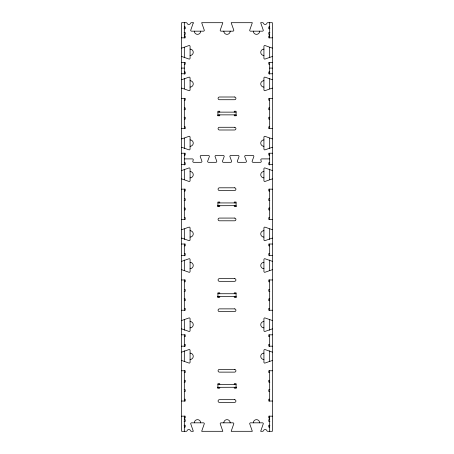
<?xml version="1.0" encoding="UTF-8"?>
<svg xmlns="http://www.w3.org/2000/svg" width="454" height="454" viewBox="0 0 454 454"><rect width="100%" height="100%" fill="white"/><g stroke="black" fill="none" stroke-linecap="round" stroke-linejoin="round"><path stroke-width="0.68" d="M219.736 387.262L219.736 388.17L217.92 388.17L217.92 387.092M219.736 296.462L219.736 297.37L217.92 297.37L217.92 296.292M219.736 205.662L219.736 206.57L217.92 206.57L217.92 205.492M217.92 205.719L236.08 205.662L236.08 206.57L234.264 206.57L234.264 205.662M219.736 114.862L219.736 115.77L217.92 115.77L217.92 114.862L236.08 114.862L236.08 115.77L234.264 115.77L234.264 114.862M217.92 296.519L236.08 296.462L236.08 297.37L234.264 297.37L234.264 296.462M217.92 387.319L236.08 387.262L236.08 388.17L234.264 388.17L234.264 387.262M236.08 387.489L236.08 387.035M184.324 26.939L185.232 26.939L185.232 28.755L184.097 28.755M269.676 26.939L268.768 26.939L268.768 28.755L269.903 28.755M184.097 32.535L185.232 32.535L185.232 34.351L184.324 34.351M269.903 32.535L268.768 32.535L268.768 34.351L269.676 34.351M184.324 36.019L185.232 36.019L185.232 37.835L181.6 37.835M269.676 36.019L268.768 36.019L268.768 37.835L272.4 37.835M181.6 62.425L185.232 62.425L185.232 64.241L184.324 64.241M272.4 62.425L268.768 62.425L268.768 64.241L269.676 64.241M181.6 68.1L184.324 68.1M269.676 68.1L272.4 68.1M184.324 71.959L185.232 71.959L185.232 73.775L181.6 73.775M269.676 71.959L268.768 71.959L268.768 73.775L272.4 73.775M181.6 98.365L185.232 98.365L185.232 100.181L184.324 100.181M272.4 98.365L268.768 98.365L268.768 100.181L269.676 100.181M184.324 107.899L185.232 107.899L185.232 109.715L184.154 109.715M269.676 107.899L268.768 107.899L268.768 109.715L269.846 109.715M217.92 112.138L236.08 112.138M184.154 117.285L185.232 117.285L185.232 119.101L184.324 119.101M269.846 117.285L268.768 117.285L268.768 119.101L269.676 119.101M184.324 126.819L185.232 126.819L185.232 128.635L181.6 128.635M269.676 126.819L268.768 126.819L268.768 128.635L272.4 128.635M181.6 153.225L185.232 153.225L185.232 155.041L184.324 155.041M272.4 153.225L268.768 153.225L268.768 155.041L269.676 155.041M184.324 158.9L192.365 158.9A0.908 0.908 0 0 1 193.217 160.12L192.837 161.153A0.908 0.908 0 0 0 193.705 162.322L201.048 162.322A0.908 0.908 0 0 0 201.917 161.153L200.254 156.647A0.908 0.908 0 0 1 201.122 155.478L208.46 155.478A0.908 0.908 0 0 1 209.334 156.647L207.665 161.153A0.908 0.908 0 0 0 208.534 162.322L215.877 162.322A0.908 0.908 0 0 0 216.745 161.153L215.083 156.647A0.908 0.908 0 0 1 215.951 155.478L223.294 155.478A0.908 0.908 0 0 1 224.162 156.647L222.5 161.153A0.908 0.908 0 0 0 223.368 162.322L230.706 162.322A0.908 0.908 0 0 0 231.58 161.153L229.911 156.647A0.908 0.908 0 0 1 230.785 155.478L238.123 155.478A0.908 0.908 0 0 1 238.991 156.647L237.328 161.153A0.908 0.908 0 0 0 238.197 162.322L245.54 162.322A0.908 0.908 0 0 0 246.409 161.153L244.746 156.647A0.908 0.908 0 0 1 245.614 155.478L252.952 155.478A0.908 0.908 0 0 1 253.826 156.647L252.157 161.153A0.908 0.908 0 0 0 253.031 162.322L260.369 162.322A0.908 0.908 0 0 0 261.237 161.153L260.857 160.12A0.908 0.908 0 0 1 261.708 158.9L269.676 158.9M184.324 162.759L185.232 162.759L185.232 164.575L181.6 164.575M269.676 162.759L268.768 162.759L268.768 164.575L272.4 164.575M181.6 189.165L185.232 189.165L185.232 190.981L184.324 190.981M272.4 189.165L268.768 189.165L268.768 190.981L269.676 190.981M184.324 198.699L185.232 198.699L185.232 200.515L184.154 200.515M269.676 198.699L268.768 198.699L268.768 200.515L269.846 200.515M217.92 202.938L236.08 202.938M184.154 208.085L185.232 208.085L185.232 209.901L184.324 209.901M269.846 208.085L268.768 208.085L268.768 209.901L269.676 209.901M184.324 217.619L185.232 217.619L185.232 219.435L181.6 219.435M269.676 217.619L268.768 217.619L268.768 219.435L272.4 219.435M181.6 244.025L185.232 244.025L185.232 245.841L184.324 245.841M272.4 244.025L268.768 244.025L268.768 245.841L269.676 245.841M184.324 253.559L185.232 253.559L185.232 255.375L181.6 255.375M269.676 253.559L268.768 253.559L268.768 255.375L272.4 255.375M181.6 279.965L185.232 279.965L185.232 281.781L184.324 281.781M272.4 279.965L268.768 279.965L268.768 281.781L269.676 281.781M184.324 289.499L185.232 289.499L185.232 291.315L184.154 291.315M269.676 289.499L268.768 289.499L268.768 291.315L269.846 291.315M217.92 293.738L236.08 293.738M184.154 298.885L185.232 298.885L185.232 300.701L184.324 300.701M269.846 298.885L268.768 298.885L268.768 300.701L269.676 300.701M184.324 308.419L185.232 308.419L185.232 310.235L181.6 310.235M269.676 308.419L268.768 308.419L268.768 310.235L272.4 310.235M181.6 334.825L185.232 334.825L185.232 336.641L184.324 336.641M272.4 334.825L268.768 334.825L268.768 336.641L269.676 336.641M184.324 344.359L185.232 344.359L185.232 346.175L181.6 346.175M269.676 344.359L268.768 344.359L268.768 346.175L272.4 346.175M181.6 370.765L185.232 370.765L185.232 372.581L184.324 372.581M272.4 370.765L268.768 370.765L268.768 372.581L269.676 372.581M184.324 380.299L185.232 380.299L185.232 382.115L184.154 382.115M269.676 380.299L268.768 380.299L268.768 382.115L269.846 382.115M217.92 384.538L236.08 384.538M184.154 389.685L185.232 389.685L185.232 391.501L184.324 391.501M269.846 389.685L268.768 389.685L268.768 391.501L269.676 391.501M184.324 399.219L185.232 399.219L185.232 401.035L181.6 401.035M269.676 399.219L268.768 399.219L268.768 401.035L272.4 401.035M181.6 416.165L185.232 416.165L185.232 417.981L184.324 417.981M272.4 416.165L268.768 416.165L268.768 417.981L269.676 417.981M184.324 419.649L185.232 419.649L185.232 421.465L184.097 421.465M269.676 419.649L268.768 419.649L268.768 421.465L269.903 421.465M184.097 425.245L185.232 425.245L185.232 427.061L184.324 427.061M269.903 425.245L268.768 425.245L268.768 427.061L269.676 427.061M269.676 22.7L269.676 37.949M269.676 47.301L269.676 57.76M269.676 62.425L269.676 74.229M269.676 78.383L269.676 88.865M269.676 98.251L269.676 128.749M269.676 138.135L269.676 148.617M269.676 153.225L269.676 165.029M269.676 169.183L269.676 179.665M269.676 189.051L269.676 219.549M269.676 228.935L269.676 239.417M269.676 244.025L269.676 255.829M269.676 259.983L269.676 270.465M269.676 279.851L269.676 310.349M269.676 319.735L269.676 330.217M269.676 334.825L269.676 346.629M269.676 350.783L269.676 361.265M269.676 370.651L269.676 401.149M269.676 416.051L269.676 431.3M236.08 115.77L236.08 111.23L234.264 111.23L234.264 112.138M236.08 206.57L236.08 202.03L234.264 202.03L234.264 202.938M236.08 297.37L236.08 292.83L234.264 292.83L234.264 293.738M236.08 388.17L236.08 383.63L234.264 383.63L234.264 384.538M219.736 112.138L219.736 111.23L217.92 111.23L217.92 115.77M219.736 202.938L219.736 202.03L217.92 202.03L217.92 206.57M219.736 293.738L219.736 292.83L217.92 292.83L217.92 297.37M219.736 384.538L219.736 383.63L217.92 383.63L217.92 388.17M184.324 22.7L184.324 37.949M184.324 47.301L184.324 57.76M184.324 62.425L184.324 74.229M184.324 78.383L184.324 88.865M184.324 98.251L184.324 128.749M184.324 138.135L184.324 148.617M184.324 153.225L184.324 165.029M184.324 169.183L184.324 179.665M184.324 189.051L184.324 219.549M184.324 228.935L184.324 239.417M184.324 244.025L184.324 255.829M184.324 259.983L184.324 270.465M184.324 279.851L184.324 310.349M184.324 319.735L184.324 330.217M184.324 334.825L184.324 346.629M184.324 350.783L184.324 361.265M184.324 370.651L184.324 401.149M184.324 416.051L184.324 431.3M181.6 238.106A0.908 0.908 0 0 1 181.861 238.146L189.165 240.705A0.908 0.908 0 0 0 190.073 239.797L190.073 227.993A0.908 0.908 0 0 0 189.165 227.085L181.861 229.639A0.908 0.908 0 0 1 181.6 229.679M190.073 230.717A3.178 3.178 0 0 1 193.251 233.895A3.178 3.178 0 0 1 190.073 237.073M272.4 229.679A0.908 0.908 0 0 1 272.139 229.639L264.835 227.085A0.908 0.908 0 0 0 263.927 227.993L263.927 239.797A0.908 0.908 0 0 0 264.835 240.705L272.139 238.146A0.908 0.908 0 0 1 272.4 238.106M263.927 237.073A3.178 3.178 0 0 1 260.749 233.895A3.178 3.178 0 0 1 263.927 230.717M272.4 88.121A0.908 0.908 0 0 0 272.139 88.161L264.835 90.715A0.908 0.908 0 0 1 263.927 89.807L263.927 78.003A0.908 0.908 0 0 1 264.835 77.095L272.139 79.654A0.908 0.908 0 0 0 272.4 79.694M263.927 87.083A3.178 3.178 0 0 1 260.749 83.905A3.178 3.178 0 0 1 263.927 80.727M272.4 56.506A0.908 0.908 0 0 0 272.139 56.546L264.835 59.105A0.908 0.908 0 0 1 263.927 58.197L263.927 46.393A0.908 0.908 0 0 1 264.835 45.485L272.139 48.039A0.908 0.908 0 0 0 272.4 48.079M263.927 55.473A3.178 3.178 0 0 1 260.749 52.295A3.178 3.178 0 0 1 263.927 49.117M181.6 48.079A0.908 0.908 0 0 0 181.861 48.039L189.165 45.485A0.908 0.908 0 0 1 190.073 46.393L190.073 58.197A0.908 0.908 0 0 1 189.165 59.105L181.861 56.546A0.908 0.908 0 0 0 181.6 56.506M190.073 49.117A3.178 3.178 0 0 1 193.251 52.295A3.178 3.178 0 0 1 190.073 55.473M181.6 79.694A0.908 0.908 0 0 0 181.861 79.654L189.165 77.095A0.908 0.908 0 0 1 190.073 78.003L190.073 89.807A0.908 0.908 0 0 1 189.165 90.715L181.861 88.161A0.908 0.908 0 0 0 181.6 88.121M190.073 80.727A3.178 3.178 0 0 1 193.251 83.905A3.178 3.178 0 0 1 190.073 87.083M259.671 31.173A3.178 3.178 0 0 1 256.493 34.351A3.178 3.178 0 0 1 253.315 31.173M230.178 31.173A3.178 3.178 0 0 1 227 34.351A3.178 3.178 0 0 1 223.822 31.173M200.685 31.173A3.178 3.178 0 0 1 197.507 34.351A3.178 3.178 0 0 1 194.329 31.173M272.4 178.921A0.908 0.908 0 0 0 272.139 178.961L264.835 181.515A0.908 0.908 0 0 1 263.927 180.607L263.927 168.803A0.908 0.908 0 0 1 264.835 167.895L272.139 170.454A0.908 0.908 0 0 0 272.4 170.494M263.927 177.883A3.178 3.178 0 0 1 260.749 174.705A3.178 3.178 0 0 1 263.927 171.527M272.4 147.306A0.908 0.908 0 0 0 272.139 147.346L264.835 149.905A0.908 0.908 0 0 1 263.927 148.997L263.927 137.193A0.908 0.908 0 0 1 264.835 136.285L272.139 138.839A0.908 0.908 0 0 0 272.4 138.879M263.927 146.273A3.178 3.178 0 0 1 260.749 143.095A3.178 3.178 0 0 1 263.927 139.917M181.6 138.879A0.908 0.908 0 0 0 181.861 138.839L189.165 136.285A0.908 0.908 0 0 1 190.073 137.193L190.073 148.997A0.908 0.908 0 0 1 189.165 149.905L181.861 147.346A0.908 0.908 0 0 0 181.6 147.306M190.073 139.917A3.178 3.178 0 0 1 193.251 143.095A3.178 3.178 0 0 1 190.073 146.273M181.6 170.494A0.908 0.908 0 0 0 181.861 170.454L189.165 167.895A0.908 0.908 0 0 1 190.073 168.803L190.073 180.607A0.908 0.908 0 0 1 189.165 181.515L181.861 178.961A0.908 0.908 0 0 0 181.6 178.921M190.073 171.527A3.178 3.178 0 0 1 193.251 174.705A3.178 3.178 0 0 1 190.073 177.883M272.4 261.294A0.908 0.908 0 0 1 272.139 261.254L264.835 258.695A0.908 0.908 0 0 0 263.927 259.603L263.927 271.407A0.908 0.908 0 0 0 264.835 272.315L272.139 269.761A0.908 0.908 0 0 1 272.4 269.721M263.927 268.683A3.178 3.178 0 0 1 260.749 265.505A3.178 3.178 0 0 1 263.927 262.327M181.6 269.721A0.908 0.908 0 0 1 181.861 269.761L189.165 272.315A0.908 0.908 0 0 0 190.073 271.407L190.073 259.603A0.908 0.908 0 0 0 189.165 258.695L181.861 261.254A0.908 0.908 0 0 1 181.6 261.294M190.073 262.327A3.178 3.178 0 0 1 193.251 265.505A3.178 3.178 0 0 1 190.073 268.683M272.4 360.521A0.908 0.908 0 0 0 272.139 360.561L264.835 363.115A0.908 0.908 0 0 1 263.927 362.207L263.927 350.403A0.908 0.908 0 0 1 264.835 349.495L272.139 352.054A0.908 0.908 0 0 0 272.4 352.094M263.927 359.483A3.178 3.178 0 0 1 260.749 356.305A3.178 3.178 0 0 1 263.927 353.127M272.4 328.906A0.908 0.908 0 0 0 272.139 328.946L264.835 331.505A0.908 0.908 0 0 1 263.927 330.597L263.927 318.793A0.908 0.908 0 0 1 264.835 317.885L272.139 320.439A0.908 0.908 0 0 0 272.4 320.479M263.927 327.873A3.178 3.178 0 0 1 260.749 324.695A3.178 3.178 0 0 1 263.927 321.517M181.6 320.479A0.908 0.908 0 0 0 181.861 320.439L189.165 317.885A0.908 0.908 0 0 1 190.073 318.793L190.073 330.597A0.908 0.908 0 0 1 189.165 331.505L181.861 328.946A0.908 0.908 0 0 0 181.6 328.906M190.073 321.517A3.178 3.178 0 0 1 193.251 324.695A3.178 3.178 0 0 1 190.073 327.873M181.6 352.094A0.908 0.908 0 0 0 181.861 352.054L189.165 349.495A0.908 0.908 0 0 1 190.073 350.403L190.073 362.207A0.908 0.908 0 0 1 189.165 363.115L181.861 360.561A0.908 0.908 0 0 0 181.6 360.521M190.073 353.127A3.178 3.178 0 0 1 193.251 356.305A3.178 3.178 0 0 1 190.073 359.483M194.329 422.827A3.178 3.178 0 0 1 197.507 419.649A3.178 3.178 0 0 1 200.685 422.827M223.822 422.827A3.178 3.178 0 0 1 227 419.649A3.178 3.178 0 0 1 230.178 422.827M253.315 422.827A3.178 3.178 0 0 1 256.493 419.649A3.178 3.178 0 0 1 259.671 422.827M193.251 22.961L190.697 30.265A0.908 0.908 0 0 0 191.605 31.173L203.409 31.173A0.908 0.908 0 0 0 204.317 30.265L201.758 22.961A0.908 0.908 0 0 1 201.718 22.7L222.783 22.7A0.908 0.908 0 0 1 222.749 22.961L220.19 30.265A0.908 0.908 0 0 0 221.098 31.173L232.902 31.173A0.908 0.908 0 0 0 233.81 30.265L231.251 22.961A0.908 0.908 0 0 1 231.217 22.7L252.282 22.7A0.908 0.908 0 0 1 252.242 22.961L249.683 30.265A0.908 0.908 0 0 0 250.591 31.173L262.395 31.173A0.908 0.908 0 0 0 263.303 30.265L260.749 22.961A0.908 0.908 0 0 1 260.709 22.7L262.622 22.7A0.908 0.908 0 0 1 263.479 23.307A1.816 1.816 0 0 0 266.907 23.307A0.908 0.908 0 0 1 267.764 22.7L272.4 22.7L272.4 431.3L267.764 431.3A0.908 0.908 0 0 1 266.907 430.693A1.816 1.816 0 0 0 263.479 430.693A0.908 0.908 0 0 1 262.622 431.3L260.709 431.3A0.908 0.908 0 0 1 260.749 431.039L263.303 423.735A0.908 0.908 0 0 0 262.395 422.827L250.591 422.827A0.908 0.908 0 0 0 249.683 423.735L252.242 431.039A0.908 0.908 0 0 1 252.282 431.3L231.217 431.3A0.908 0.908 0 0 1 231.251 431.039L233.81 423.735A0.908 0.908 0 0 0 232.902 422.827L221.098 422.827A0.908 0.908 0 0 0 220.19 423.735L222.749 431.039A0.908 0.908 0 0 1 222.783 431.3L201.718 431.3A0.908 0.908 0 0 1 201.758 431.039L204.317 423.735A0.908 0.908 0 0 0 203.409 422.827L191.605 422.827A0.908 0.908 0 0 0 190.697 423.735L193.251 431.039A0.908 0.908 0 0 1 193.291 431.3L191.378 431.3A0.908 0.908 0 0 1 190.521 430.693A1.816 1.816 0 0 0 187.093 430.693A0.908 0.908 0 0 1 186.236 431.3L181.6 431.3L181.6 22.7L186.236 22.7A0.908 0.908 0 0 1 187.093 23.307A1.816 1.816 0 0 0 190.521 23.307A0.908 0.908 0 0 1 191.378 22.7L193.291 22.7A0.908 0.908 0 0 1 193.251 22.961M234.565 97.003L219.435 97.003A1.362 1.362 0 0 0 218.073 98.365A1.362 1.362 0 0 0 219.435 99.727L234.565 99.727A1.362 1.362 0 0 0 235.927 98.365A1.362 1.362 0 0 0 234.565 97.003M234.565 127.273L219.435 127.273A1.362 1.362 0 0 0 218.073 128.635A1.362 1.362 0 0 0 219.435 129.997L234.565 129.997A1.362 1.362 0 0 0 235.927 128.635A1.362 1.362 0 0 0 234.565 127.273M234.565 187.803L219.435 187.803A1.362 1.362 0 0 0 218.073 189.165A1.362 1.362 0 0 0 219.435 190.527L234.565 190.527A1.362 1.362 0 0 0 235.927 189.165A1.362 1.362 0 0 0 234.565 187.803M234.565 218.073L219.435 218.073A1.362 1.362 0 0 0 218.073 219.435A1.362 1.362 0 0 0 219.435 220.797L234.565 220.797A1.362 1.362 0 0 0 235.927 219.435A1.362 1.362 0 0 0 234.565 218.073M234.565 278.603L219.435 278.603A1.362 1.362 0 0 0 218.073 279.965A1.362 1.362 0 0 0 219.435 281.327L234.565 281.327A1.362 1.362 0 0 0 235.927 279.965A1.362 1.362 0 0 0 234.565 278.603M234.565 308.873L219.435 308.873A1.362 1.362 0 0 0 218.073 310.235A1.362 1.362 0 0 0 219.435 311.597L234.565 311.597A1.362 1.362 0 0 0 235.927 310.235A1.362 1.362 0 0 0 234.565 308.873M234.565 369.403L219.435 369.403A1.362 1.362 0 0 0 218.073 370.765A1.362 1.362 0 0 0 219.435 372.127L234.565 372.127A1.362 1.362 0 0 0 235.927 370.765A1.362 1.362 0 0 0 234.565 369.403M234.565 399.673L219.435 399.673A1.362 1.362 0 0 0 218.073 401.035A1.362 1.362 0 0 0 219.435 402.397L234.565 402.397A1.362 1.362 0 0 0 235.927 401.035A1.362 1.362 0 0 0 234.565 399.673"/></g></svg>
